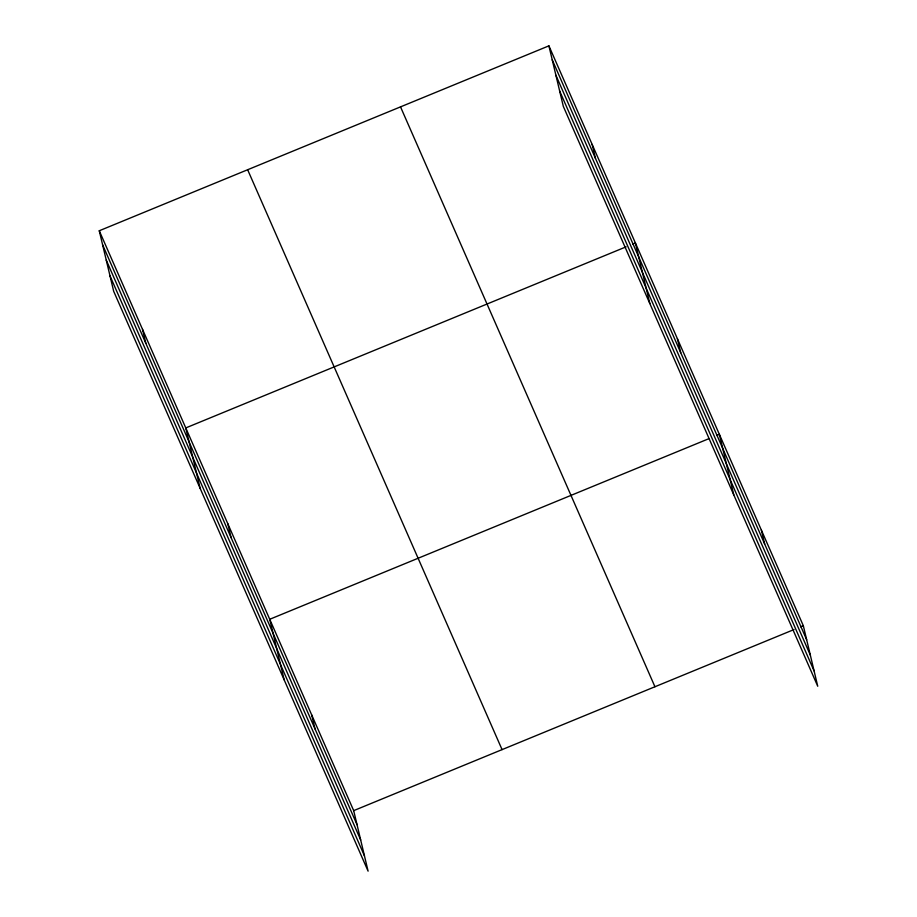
<?xml version="1.0" encoding="UTF-8"?>
<svg xmlns="http://www.w3.org/2000/svg" width="917" height="917" viewBox="0 0 917 917"><rect width="100%" height="100%" fill="white"/><g stroke="black" fill="none" stroke-linecap="round" stroke-linejoin="round"><path stroke-width="1.38" d="M99.265 230.763L353.687 810.639L368.095 871.15L113.674 291.274L99.265 230.763L548.905 45.85L803.326 625.726L817.735 686.237L563.313 106.361L548.905 45.85M626.128 246.822L185.761 427.93L200.181 488.429M632.753 244.094L635.401 243.005L649.821 303.516M708.761 438.727L269.724 619.284L284.144 679.795M716.716 435.46L719.364 434.371L733.772 494.871M353.687 810.639L794.042 629.543M800.667 626.815L803.326 625.726M552.24 59.857L806.662 639.745M555.897 75.205L810.319 655.082M559.657 91.012L814.078 670.889M400.523 106.876L654.944 686.753M247.647 169.748L502.069 749.625M102.601 244.782L357.022 824.658M106.257 260.119L360.679 839.995M110.029 275.925L364.439 855.802M761.339 530.049L764.675 544.056M677.388 338.682L680.723 352.701M592.153 144.428L595.488 158.446M311.7 714.962L315.047 728.981M227.748 523.607L231.084 537.614M142.513 329.341L145.849 343.359"/></g></svg>
